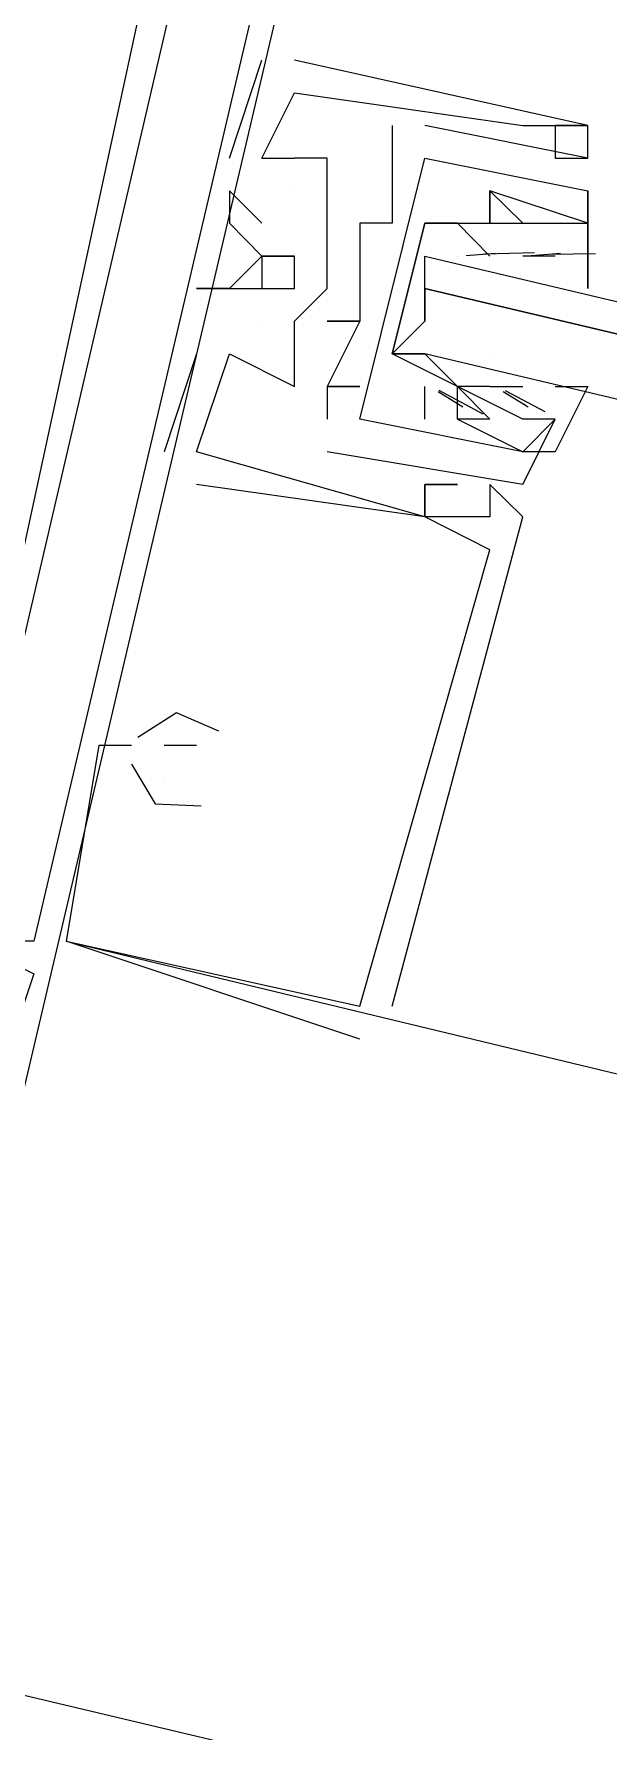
# Model space of a CAD drawing. Header units: feet. Extents: x -84 to 198, y -22 to 181.
# Drawn here: x 96.787 to 97.022, y 27.202 to 27.895 of the extents above; entities that cross this region are included whole.
import ezdxf

# ---------------------------------------------------------------- set-up
doc = ezdxf.new("R2010")
doc.units = ezdxf.units.FT
doc.layers.add('A-LINEA', color=7, linetype='CONTINUOUS')

msp = doc.modelspace()

# ---------------------------------------------------------------- linework, layer by layer
at = {"layer": 'A-LINEA'}
for p, q in [((96.8667, 27.8444), (96.88, 27.8844)), ((96.8667, 27.8444), (96.88, 27.8844)), ((96.8667, 27.8444), (96.88, 27.8844)), ((96.88, 27.8844), (96.88, 27.8844)), ((96.88, 27.8844), (96.88, 27.8844)), ((96.88, 27.8844), (96.88, 27.8844)), ((96.8933, 27.8844), (96.8933, 27.8844)), ((96.8933, 27.8844), (96.8933, 27.8844)), ((96.8933, 27.8844), (96.8933, 27.8844)), ((96.8933, 27.8711), (96.8933, 27.8711)), ((96.8933, 27.8711), (96.8933, 27.8711)), ((96.8933, 27.8711), (96.8933, 27.8711)), ((96.9333, 27.8578), (96.9333, 27.8578)), ((96.9333, 27.8578), (96.9333, 27.8578)), ((97.0133, 27.8444), (96.9467, 27.8578)), ((96.9467, 27.8578), (96.9467, 27.8578)), ((97.0133, 27.8444), (96.9467, 27.8578)), ((96.9467, 27.8578), (96.9467, 27.8578)), ((96.9867, 27.8578), (96.9867, 27.8578)), ((96.9867, 27.8578), (96.9867, 27.8578)), ((96.9867, 27.8578), (96.9867, 27.8578)), ((97, 27.8578), (97, 27.8578)), ((97, 27.8578), (97, 27.8578)), ((97, 27.8578), (97, 27.8578)), ((97.0133, 27.8578), (97.0133, 27.8578)), ((97.0133, 27.8578), (97.0133, 27.8578)), ((97.0133, 27.8578), (97.0133, 27.8578)), ((97.0133, 27.8578), (97.0133, 27.8578)), ((97.0133, 27.8578), (97.0133, 27.8578)), ((97.0133, 27.8578), (97.0133, 27.8578)), ((96.8667, 27.8444), (96.8667, 27.8444)), ((96.8667, 27.8444), (96.8667, 27.8444)), ((96.8667, 27.8444), (96.8667, 27.8444)), ((96.88, 27.8444), (96.88, 27.8444)), ((96.88, 27.8444), (96.88, 27.8444)), ((96.88, 27.8444), (96.88, 27.8444)), ((96.88, 27.8444), (96.88, 27.8444)), ((96.88, 27.8444), (96.88, 27.8444)), ((96.88, 27.8444), (96.88, 27.8444)), ((96.8933, 27.8444), (96.8933, 27.8444)), ((96.8933, 27.8444), (96.8933, 27.8444)), ((96.8933, 27.8444), (96.8933, 27.8444)), ((96.8933, 27.8444), (96.8933, 27.8444)), ((96.8933, 27.8444), (96.8933, 27.8444)), ((96.8933, 27.8444), (96.8933, 27.8444)), ((96.9067, 27.8444), (96.9067, 27.8444)), ((96.9067, 27.8444), (96.9067, 27.8444)), ((96.9067, 27.8444), (96.9067, 27.8444)), ((96.9467, 27.8444), (96.9467, 27.8444)), ((96.9467, 27.8444), (96.9467, 27.8444)), ((97, 27.8444), (97, 27.8444)), ((97, 27.8444), (97, 27.8444)), ((97, 27.8444), (97, 27.8444)), ((97.0133, 27.8444), (97.0133, 27.8444)), ((97.0133, 27.8444), (97.0133, 27.8444)), ((97.0133, 27.8444), (97.0133, 27.8444)), ((97.0133, 27.8444), (97.0133, 27.8444)), ((97.0133, 27.8444), (97.0133, 27.8444)), ((96.8667, 27.8311), (96.8667, 27.8311)), ((96.8667, 27.8311), (96.8667, 27.8311)), ((96.8667, 27.8311), (96.8667, 27.8311)), ((96.8933, 27.8311), (96.8933, 27.8311)), ((96.8933, 27.8311), (96.8933, 27.8311)), ((96.8933, 27.8311), (96.8933, 27.8311)), ((96.9067, 27.8311), (96.9067, 27.8311)), ((96.9067, 27.8311), (96.9067, 27.8311)), ((96.9067, 27.8311), (96.9067, 27.8311)), ((96.9333, 27.8311), (96.9333, 27.8311)), ((96.9333, 27.8311), (96.9333, 27.8311)), ((96.9733, 27.8311), (96.9733, 27.8311)), ((96.9733, 27.8311), (96.9733, 27.8311)), ((96.9733, 27.8311), (96.9733, 27.8311)), ((96.9733, 27.8311), (96.9733, 27.8311)), ((97.0133, 27.8044), (97.0133, 27.8311)), ((97.0133, 27.8311), (97.0133, 27.8311)), ((97.0133, 27.8311), (97.0133, 27.8311)), ((97.0133, 27.8044), (97.0133, 27.8311)), ((97.0133, 27.8311), (97.0133, 27.8311)), ((97.0133, 27.8311), (97.0133, 27.8311)), ((96.8667, 27.8178), (96.8667, 27.8178)), ((96.8667, 27.8178), (96.8667, 27.8178)), ((96.8667, 27.8178), (96.8667, 27.8178)), ((96.88, 27.8178), (96.88, 27.8178)), ((96.88, 27.8178), (96.88, 27.8178)), ((96.88, 27.8178), (96.88, 27.8178)), ((96.9067, 27.8178), (96.9067, 27.8178)), ((96.9067, 27.8178), (96.9067, 27.8178)), ((96.9067, 27.8178), (96.9067, 27.8178)), ((96.92, 27.8178), (96.92, 27.8178)), ((96.92, 27.8178), (96.92, 27.8178)), ((96.9333, 27.8178), (96.9333, 27.8178)), ((96.9333, 27.8178), (96.9333, 27.8178)), ((96.9733, 27.8178), (96.9733, 27.8178)), ((96.9733, 27.8178), (96.9733, 27.8178)), ((96.9867, 27.8178), (96.9867, 27.8178)), ((96.9867, 27.8178), (96.9867, 27.8178)), ((97.0133, 27.8178), (97.0133, 27.8178)), ((97.0133, 27.8178), (97.0133, 27.8178)), ((96.9635, 27.8046), (96.9754, 27.8056)), ((96.9711, 27.8053), (96.9915, 27.8059)), ((96.9902, 27.8046), (97.0021, 27.8056)), ((96.9982, 27.8052), (97.0165, 27.8055)), ((96.88, 27.8044), (96.88, 27.8044)), ((96.88, 27.8044), (96.88, 27.8044)), ((96.88, 27.8044), (96.88, 27.8044)), ((96.8933, 27.8044), (96.8933, 27.8044)), ((96.8933, 27.8044), (96.8933, 27.8044)), ((96.8933, 27.8044), (96.8933, 27.8044)), ((96.9067, 27.8044), (96.9067, 27.8044)), ((96.9067, 27.8044), (96.9067, 27.8044)), ((96.9067, 27.8044), (96.9067, 27.8044)), ((96.92, 27.8044), (96.92, 27.8044)), ((96.92, 27.8044), (96.92, 27.8044)), ((96.96, 27.8044), (96.96, 27.8044)), ((96.9867, 27.8044), (96.9867, 27.8044)), ((97, 27.8044), (96.9867, 27.8044)), ((97, 27.8044), (97, 27.8044)), ((97, 27.8044), (97, 27.8044)), ((97, 27.8044), (97, 27.8044)), ((97.0133, 27.8044), (97.0133, 27.8044)), ((97.0133, 27.8044), (97.0133, 27.8044)), ((96.8533, 27.7911), (96.8533, 27.7911)), ((96.8533, 27.7911), (96.8533, 27.7911)), ((96.8533, 27.7911), (96.8533, 27.7911)), ((96.8667, 27.7911), (96.8667, 27.7911)), ((96.8667, 27.7911), (96.8667, 27.7911)), ((96.8667, 27.7911), (96.8667, 27.7911)), ((96.88, 27.7911), (96.88, 27.7911)), ((96.88, 27.7911), (96.88, 27.7911)), ((96.88, 27.7911), (96.88, 27.7911)), ((96.9067, 27.7911), (96.9067, 27.7911)), ((96.9067, 27.7911), (96.9067, 27.7911)), ((96.9067, 27.7911), (96.9067, 27.7911)), ((96.9467, 27.7911), (96.9467, 27.7778)), ((96.88, 27.7778), (96.88, 27.7778)), ((96.88, 27.7778), (96.88, 27.7778)), ((96.88, 27.7778), (96.88, 27.7778)), ((96.8933, 27.7778), (96.8933, 27.7778)), ((96.8933, 27.7778), (96.8933, 27.7778)), ((96.8933, 27.7778), (96.8933, 27.7778)), ((96.9067, 27.7778), (96.9067, 27.7778)), ((96.9067, 27.7778), (96.9067, 27.7778)), ((96.92, 27.7778), (96.92, 27.7778)), ((96.92, 27.7778), (96.92, 27.7778)), ((96.92, 27.7778), (96.92, 27.7778)), ((96.92, 27.7778), (96.92, 27.7778)), ((96.8533, 27.7644), (96.8533, 27.7644)), ((96.8533, 27.7644), (96.8533, 27.7644)), ((96.8533, 27.7644), (96.8533, 27.7644)), ((96.8667, 27.7644), (96.8667, 27.7644)), ((96.8667, 27.7644), (96.8667, 27.7644)), ((96.8667, 27.7644), (96.8667, 27.7644)), ((96.8667, 27.7644), (96.8667, 27.7644)), ((96.8667, 27.7644), (96.8667, 27.7644)), ((96.8667, 27.7644), (96.8667, 27.7644)), ((96.8667, 27.7644), (96.8667, 27.7644)), ((96.8667, 27.7644), (96.8667, 27.7644)), ((96.8667, 27.7644), (96.8667, 27.7644)), ((96.8933, 27.7644), (96.8933, 27.7644)), ((96.8933, 27.7644), (96.8933, 27.7644)), ((96.8933, 27.7644), (96.8933, 27.7644)), ((96.9467, 27.7644), (96.9467, 27.7644)), ((96.9733, 27.7644), (96.9733, 27.7644)), ((96.8933, 27.7511), (96.8933, 27.7511)), ((96.8933, 27.7511), (96.8933, 27.7511)), ((96.8933, 27.7511), (96.8933, 27.7511)), ((96.9067, 27.7511), (96.9067, 27.7511)), ((96.9067, 27.7511), (96.9067, 27.7511)), ((96.9067, 27.7511), (96.9067, 27.7511)), ((96.9067, 27.7511), (96.9067, 27.7511)), ((96.92, 27.7511), (96.92, 27.7511)), ((96.92, 27.7511), (96.92, 27.7511)), ((96.9467, 27.7378), (96.9467, 27.7511)), ((96.9467, 27.7511), (96.9467, 27.7511)), ((96.9467, 27.7378), (96.9467, 27.7511)), ((96.9467, 27.7511), (96.9467, 27.7511)), ((96.96, 27.7511), (96.96, 27.7511)), ((96.96, 27.7511), (96.96, 27.7511)), ((96.96, 27.7511), (96.96, 27.7511)), ((96.96, 27.7511), (96.96, 27.7511)), ((96.9733, 27.7511), (96.9733, 27.7511)), ((96.9733, 27.7511), (96.9867, 27.7511)), ((96.9733, 27.7511), (96.9733, 27.7511)), ((96.9867, 27.7511), (96.9867, 27.7511)), ((96.9867, 27.7511), (96.9867, 27.7511)), ((96.9622, 27.7426), (96.9521, 27.7489)), ((96.9705, 27.7398), (96.9525, 27.7494)), ((96.9889, 27.7426), (96.9787, 27.7489)), ((96.9959, 27.7408), (96.9797, 27.7493)), ((96.9067, 27.7378), (96.9067, 27.7378)), ((96.9067, 27.7378), (96.9067, 27.7378)), ((96.92, 27.7378), (96.92, 27.7378)), ((96.92, 27.7378), (96.92, 27.7378)), ((96.9467, 27.7378), (96.9467, 27.7378)), ((96.9467, 27.7378), (96.9467, 27.7378)), ((96.96, 27.7378), (96.96, 27.7378)), ((96.96, 27.7378), (96.96, 27.7378)), ((96.96, 27.7378), (96.96, 27.7378)), ((96.96, 27.7378), (96.96, 27.7378)), ((96.9733, 27.7378), (96.9733, 27.7378)), ((96.9733, 27.7378), (96.9733, 27.7378)), ((96.9867, 27.7378), (96.9867, 27.7378)), ((96.9867, 27.7378), (96.9867, 27.7378)), ((97, 27.7378), (97, 27.7378)), ((97, 27.7378), (97, 27.7378)), ((96.84, 27.7244), (96.84, 27.7244)), ((96.84, 27.7244), (96.84, 27.7244)), ((96.84, 27.7244), (96.84, 27.7244)), ((96.8533, 27.7244), (96.8533, 27.7244)), ((96.8533, 27.7244), (96.8533, 27.7244)), ((96.8533, 27.7244), (96.8533, 27.7244)), ((96.8533, 27.7244), (96.8533, 27.7244)), ((96.8533, 27.7244), (96.8533, 27.7244)), ((96.8533, 27.7244), (96.8533, 27.7244)), ((96.9867, 27.7111), (96.9067, 27.7244)), ((96.9067, 27.7244), (96.9067, 27.7244)), ((96.9867, 27.7111), (96.9067, 27.7244)), ((96.9067, 27.7244), (96.9067, 27.7244)), ((96.9867, 27.7244), (96.9867, 27.7244)), ((96.9867, 27.7244), (96.9867, 27.7244)), ((96.9867, 27.7244), (96.9867, 27.7244)), ((96.9867, 27.7244), (96.9867, 27.7244)), ((96.8533, 27.7111), (96.8533, 27.7111)), ((96.8533, 27.7111), (96.8533, 27.7111)), ((96.8533, 27.7111), (96.8533, 27.7111)), ((96.9467, 27.7111), (96.9467, 27.7111)), ((96.9467, 27.7111), (96.9467, 27.7111)), ((96.9467, 27.7111), (96.9467, 27.7111)), ((96.9467, 27.7111), (96.9467, 27.7111)), ((96.9467, 27.7111), (96.9467, 27.7111)), ((96.9467, 27.7111), (96.9467, 27.7111)), ((96.96, 27.7111), (96.96, 27.7111)), ((96.96, 27.7111), (96.96, 27.7111)), ((96.96, 27.7111), (96.96, 27.7111)), ((96.9733, 27.7111), (96.9733, 27.7111)), ((96.9733, 27.7111), (96.9733, 27.7111)), ((96.9733, 27.7111), (96.9733, 27.7111)), ((96.9867, 27.7111), (96.9867, 27.7111)), ((96.9867, 27.7111), (96.9867, 27.7111)), ((96.9467, 27.6978), (96.9467, 27.6978)), ((96.9467, 27.6978), (96.9467, 27.6978)), ((96.9467, 27.6978), (96.9467, 27.6978)), ((96.9467, 27.6978), (96.9467, 27.6978)), ((96.9467, 27.6978), (96.9467, 27.6978)), ((96.9467, 27.6978), (96.9467, 27.6978)), ((96.9467, 27.6978), (96.9467, 27.6978)), ((96.9467, 27.6978), (96.9467, 27.6978)), ((96.9467, 27.6978), (96.9467, 27.6978)), ((96.9733, 27.6978), (96.9733, 27.6978)), ((96.9733, 27.6978), (96.9733, 27.6978)), ((96.9733, 27.6978), (96.9733, 27.6978)), ((96.9867, 27.6978), (96.9867, 27.6978)), ((96.9867, 27.6978), (96.9867, 27.6978)), ((96.9867, 27.6978), (96.9867, 27.6978)), ((96.9733, 27.6844), (96.9733, 27.6844)), ((96.9733, 27.6844), (96.9733, 27.6844)), ((96.9733, 27.6844), (96.9733, 27.6844)), ((96.8133, 27.6044), (96.8133, 27.6044)), ((96.8133, 27.6044), (96.8133, 27.6044)), ((96.8133, 27.6044), (96.8133, 27.6044)), ((96.8133, 27.6044), (96.8133, 27.6044)), ((96.8133, 27.6044), (96.8133, 27.6044)), ((96.8133, 27.6044), (96.8133, 27.6044)), ((96.8267, 27.6044), (96.8267, 27.6044)), ((96.8267, 27.6044), (96.8267, 27.6044)), ((96.8267, 27.6044), (96.8267, 27.6044)), ((96.8267, 27.6044), (96.8267, 27.6044)), ((96.8267, 27.6044), (96.8267, 27.6044)), ((96.8267, 27.6044), (96.8267, 27.6044)), ((96.84, 27.6044), (96.84, 27.6044)), ((96.84, 27.6044), (96.84, 27.6044)), ((96.84, 27.6044), (96.84, 27.6044)), ((96.8533, 27.6044), (96.8533, 27.6044)), ((96.8533, 27.6044), (96.8533, 27.6044)), ((96.8533, 27.6044), (96.8533, 27.6044)), ((96.84, 27.5911), (96.84, 27.5911)), ((96.84, 27.5911), (96.84, 27.5911)), ((96.84, 27.5911), (96.84, 27.5911)), ((96.84, 27.5911), (96.84, 27.5911)), ((96.84, 27.5911), (96.84, 27.5911)), ((96.84, 27.5911), (96.84, 27.5911)), ((96.92, 27.4844), (96.8, 27.5244)), ((96.8, 27.5244), (96.8, 27.5244)), ((96.8, 27.5244), (96.8, 27.5244)), ((96.92, 27.4844), (96.8, 27.5244)), ((96.8, 27.5244), (96.8, 27.5244)), ((96.8, 27.5244), (96.8, 27.5244)), ((96.92, 27.4844), (96.8, 27.5244)), ((96.8, 27.5244), (96.8, 27.5244)), ((96.8, 27.5244), (96.8, 27.5244)), ((96.92, 27.4978), (96.92, 27.4978)), ((96.92, 27.4978), (96.92, 27.4978)), ((96.92, 27.4978), (96.92, 27.4978)), ((96.92, 27.4978), (96.92, 27.4978)), ((96.92, 27.4978), (96.92, 27.4978)), ((96.92, 27.4978), (96.92, 27.4978)), ((96.9333, 27.4978), (96.9333, 27.4978)), ((96.9333, 27.4978), (96.9333, 27.4978)), ((96.9333, 27.4978), (96.9333, 27.4978)), ((96.92, 27.4844), (96.92, 27.4844)), ((96.92, 27.4844), (96.92, 27.4844)), ((96.92, 27.4844), (96.92, 27.4844)), ((96.72, 27.2311), (104.3867, 25.4178))]:
    msp.add_line(p, q, dxfattribs=at)
for points in [[(96.7467, 27.3244), (96.7333, 27.3111), (96.7467, 27.3111), (96.9067, 27.9911), (96.7467, 28.0311), (96.7467, 28.0044), (96.76, 28.0044), (96.7467, 28.0044), (96.7467, 28.0178), (96.7867, 28.0044), (96.7733, 28.0044), (96.8533, 27.9778)], [(96.7467, 27.3244), (96.7333, 27.3111), (96.7467, 27.3111), (96.9067, 27.9911), (96.7467, 28.0311), (96.7467, 28.0044), (96.76, 28.0044), (96.7467, 28.0044), (96.7467, 28.0178), (96.7867, 28.0044), (96.7733, 28.0044), (96.8533, 27.9778)], [(96.7467, 27.3244), (96.7333, 27.3111), (96.7467, 27.3111), (96.9067, 27.9911), (96.7467, 28.0311), (96.7467, 28.0044), (96.76, 28.0044), (96.7467, 28.0044), (96.7467, 28.0178), (96.7867, 28.0044), (96.7733, 28.0044), (96.8533, 27.9778)], [(96.8933, 27.9778), (96.7867, 27.5244), (96.76, 27.5244), (96.76, 27.5378), (96.76, 27.5244), (96.7867, 27.5111), (96.76, 27.4311), (96.7067, 27.4444)], [(96.8933, 27.9778), (96.7867, 27.5244), (96.76, 27.5244), (96.76, 27.5378), (96.76, 27.5244), (96.7867, 27.5111), (96.76, 27.4311), (96.7067, 27.4444)], [(96.8933, 27.9778), (96.7867, 27.5244), (96.76, 27.5244), (96.76, 27.5378), (96.76, 27.5244), (96.7867, 27.5111), (96.76, 27.4311), (96.7067, 27.4444)], [(96.76, 27.9644), (96.84, 27.9511), (96.7333, 27.4578)], [(96.76, 27.9644), (96.84, 27.9511), (96.7333, 27.4578)], [(96.76, 27.9644), (96.84, 27.9511), (96.7333, 27.4578)], [(96.76, 27.5511), (96.8533, 27.9511), (96.8667, 27.9378), (96.88, 27.9644)], [(96.76, 27.5511), (96.8533, 27.9511), (96.8667, 27.9378), (96.88, 27.9644)], [(96.76, 27.5511), (96.8533, 27.9511), (96.8667, 27.9378), (96.88, 27.9644)], [(96.88, 27.8444), (96.8933, 27.8711), (96.9867, 27.8578), (97.0133, 27.8578), (97, 27.8578), (97, 27.8444), (97.0133, 27.8444), (97.0133, 27.8578), (96.8933, 27.8844), (96.8933, 27.8844)], [(96.88, 27.8444), (96.8933, 27.8711), (96.9867, 27.8578), (97.0133, 27.8578), (97, 27.8578), (97, 27.8444), (97.0133, 27.8444), (97.0133, 27.8578), (96.8933, 27.8844), (96.8933, 27.8844)], [(96.88, 27.8444), (96.8933, 27.8711), (96.9867, 27.8578), (97.0133, 27.8578), (97, 27.8578), (97, 27.8444), (97.0133, 27.8444), (97.0133, 27.8578), (96.8933, 27.8844), (96.8933, 27.8844)], [(96.9333, 27.8578), (96.9333, 27.8311), (96.9333, 27.8178), (96.92, 27.8178), (96.92, 27.8044), (96.92, 27.7778), (96.9067, 27.7778), (96.92, 27.7778), (96.9067, 27.7511), (96.92, 27.7511), (96.9067, 27.7511), (96.9067, 27.7378)], [(96.9333, 27.8578), (96.9333, 27.8311), (96.9333, 27.8178), (96.92, 27.8178), (96.92, 27.8044), (96.92, 27.7778), (96.9067, 27.7778), (96.92, 27.7778), (96.9067, 27.7511), (96.92, 27.7511), (96.9067, 27.7511), (96.9067, 27.7378)], [(96.9333, 27.4978), (96.9867, 27.6978), (96.9733, 27.7111), (96.9733, 27.6978), (96.9467, 27.6978), (96.9467, 27.7111), (96.96, 27.7111), (96.9467, 27.7111), (96.9467, 27.6978), (96.8533, 27.7244), (96.8667, 27.7644), (96.8933, 27.7511), (96.8933, 27.7644), (96.8933, 27.7778), (96.9067, 27.7911), (96.9067, 27.8044), (96.9067, 27.8178), (96.9067, 27.8311), (96.9067, 27.8444), (96.8933, 27.8444)], [(96.9333, 27.4978), (96.9867, 27.6978), (96.9733, 27.7111), (96.9733, 27.6978), (96.9467, 27.6978), (96.9467, 27.7111), (96.96, 27.7111), (96.9467, 27.7111), (96.9467, 27.6978), (96.8533, 27.7244), (96.8667, 27.7644), (96.8933, 27.7511), (96.8933, 27.7644), (96.8933, 27.7778), (96.9067, 27.7911), (96.9067, 27.8044), (96.9067, 27.8178), (96.9067, 27.8311), (96.9067, 27.8444), (96.8933, 27.8444)], [(96.9333, 27.4978), (96.9867, 27.6978), (96.9733, 27.7111), (96.9733, 27.6978), (96.9467, 27.6978), (96.9467, 27.7111), (96.96, 27.7111), (96.9467, 27.7111), (96.9467, 27.6978), (96.8533, 27.7244), (96.8667, 27.7644), (96.8933, 27.7511), (96.8933, 27.7644), (96.8933, 27.7778), (96.9067, 27.7911), (96.9067, 27.8044), (96.9067, 27.8178), (96.9067, 27.8311), (96.9067, 27.8444), (96.8933, 27.8444)], [(96.88, 27.8444), (96.88, 27.8444), (96.8933, 27.8444)], [(96.88, 27.8444), (96.88, 27.8444), (96.8933, 27.8444)], [(96.88, 27.8444), (96.88, 27.8444), (96.8933, 27.8444)], [(96.92, 27.7378), (96.9467, 27.8444), (97.0133, 27.8311), (97.0133, 27.8178), (96.9733, 27.8311), (96.9733, 27.8178), (96.9733, 27.8311), (96.9867, 27.8178)], [(96.92, 27.7378), (96.9467, 27.8444), (97.0133, 27.8311), (97.0133, 27.8178), (96.9733, 27.8311), (96.9733, 27.8178), (96.9733, 27.8311), (96.9867, 27.8178)], [(96.88, 27.8178), (96.8667, 27.8311), (96.8667, 27.8178), (96.88, 27.8044)], [(96.88, 27.8178), (96.8667, 27.8311), (96.8667, 27.8178), (96.88, 27.8044)], [(96.88, 27.8178), (96.8667, 27.8311), (96.8667, 27.8178), (96.88, 27.8044)], [(97, 27.7511), (97.0133, 27.7511), (97, 27.7244), (96.9867, 27.7244), (97, 27.7378), (96.9867, 27.7378), (96.96, 27.7511), (96.9333, 27.7644), (96.9467, 27.8178), (96.9733, 27.8178), (96.9867, 27.8178), (97, 27.8178), (97.0133, 27.8178), (97.0133, 27.8044), (97.0133, 27.8178), (97.0133, 27.7911), (97.0133, 27.8044)], [(96.9733, 27.8044), (96.96, 27.8178), (96.9467, 27.8178), (96.9333, 27.7644), (96.9467, 27.7644), (96.96, 27.7511)], [(96.88, 27.8044), (96.8667, 27.7911), (96.8533, 27.7911), (96.88, 27.7911)], [(96.88, 27.8044), (96.8667, 27.7911), (96.8533, 27.7911), (96.88, 27.7911)], [(96.88, 27.8044), (96.8667, 27.7911), (96.8533, 27.7911), (96.88, 27.7911)], [(96.8933, 27.7911), (96.8933, 27.8044), (96.88, 27.8044), (96.88, 27.7911), (96.8933, 27.7911), (96.8933, 27.8044), (96.88, 27.8044), (96.8933, 27.8044), (96.88, 27.8044), (96.8933, 27.8044)], [(96.8933, 27.7911), (96.8933, 27.8044), (96.88, 27.8044), (96.88, 27.7911), (96.8933, 27.7911), (96.8933, 27.8044), (96.88, 27.8044), (96.8933, 27.8044), (96.88, 27.8044), (96.8933, 27.8044)], [(96.8933, 27.7911), (96.8933, 27.8044), (96.88, 27.8044), (96.88, 27.7911), (96.8933, 27.7911), (96.8933, 27.8044), (96.88, 27.8044), (96.8933, 27.8044), (96.88, 27.8044), (96.8933, 27.8044)], [(98.64, 27.3644), (96.9467, 27.7644), (96.9333, 27.7644), (96.9467, 27.7778), (96.9467, 27.7911), (98.64, 27.3911), (96.9467, 27.7911), (96.9467, 27.8044), (98.64, 27.4044)], [(96.8533, 27.7644), (96.8533, 27.7644), (96.84, 27.7244)], [(96.8533, 27.7644), (96.8533, 27.7644), (96.84, 27.7244)], [(96.8533, 27.7644), (96.8533, 27.7644), (96.84, 27.7244)], [(96.9733, 27.7511), (96.96, 27.7511), (96.9733, 27.7378), (96.96, 27.7378), (96.96, 27.7511)], [(96.9733, 27.7511), (96.96, 27.7511), (96.9733, 27.7378), (96.96, 27.7378), (96.96, 27.7511)], [(96.96, 27.7378), (96.9867, 27.7244), (96.92, 27.7378)], [(96.96, 27.7378), (96.9867, 27.7244), (96.92, 27.7378)], [(96.9867, 27.7111), (97, 27.7378), (96.9867, 27.7378)], [(96.9867, 27.7111), (97, 27.7378), (96.9867, 27.7378)], [(96.8267, 27.6044), (96.8133, 27.6044), (96.8, 27.5244), (96.92, 27.4978), (96.9733, 27.6844), (96.9467, 27.6978), (96.9467, 27.6978), (96.8533, 27.7111)], [(96.8267, 27.6044), (96.8133, 27.6044), (96.8, 27.5244), (96.92, 27.4978), (96.9733, 27.6844), (96.9467, 27.6978), (96.9467, 27.6978), (96.8533, 27.7111)], [(96.8267, 27.6044), (96.8133, 27.6044), (96.8, 27.5244), (96.92, 27.4978), (96.9733, 27.6844), (96.9467, 27.6978), (96.9467, 27.6978), (96.8533, 27.7111)], [(96.8624, 27.6102), (96.8451, 27.6177), (96.8293, 27.6076)], [(96.8624, 27.6102), (96.8451, 27.6177), (96.8293, 27.6076)], [(96.8624, 27.6102), (96.8451, 27.6177), (96.8293, 27.6076)], [(96.8267, 27.6044), (96.8133, 27.6044), (96.8, 27.5244)], [(96.8267, 27.6044), (96.8133, 27.6044), (96.8, 27.5244)], [(96.8267, 27.6044), (96.8133, 27.6044), (96.8, 27.5244)], [(96.8533, 27.6044), (96.84, 27.6044), (96.84, 27.6044)], [(96.8533, 27.6044), (96.84, 27.6044), (96.84, 27.6044)], [(96.8533, 27.6044), (96.84, 27.6044), (96.84, 27.6044)], [(96.8267, 27.5968), (96.8364, 27.5806), (96.8552, 27.5797)], [(96.8267, 27.5968), (96.8364, 27.5806), (96.8552, 27.5797)], [(96.8267, 27.5968), (96.8364, 27.5806), (96.8552, 27.5797)], [(96.8, 27.5244), (98.5733, 27.0978), (100.52, 26.6444)]]:
    msp.add_lwpolyline(points, dxfattribs=at)

doc.saveas('drawing.dxf')
